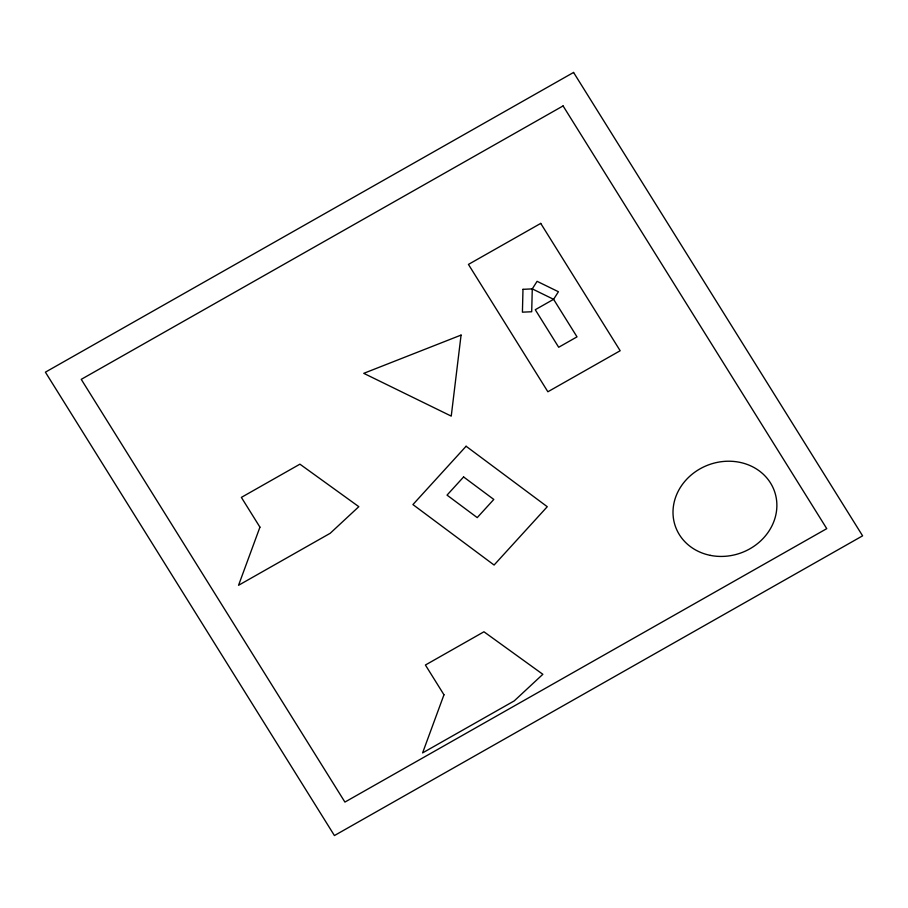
<?xml version="1.0" encoding="UTF-8"?>
<svg xmlns="http://www.w3.org/2000/svg" width="908" height="908" viewBox="0 0 908 908"><rect width="100%" height="100%" fill="white"/><g stroke="black" fill="none" stroke-linecap="round" stroke-linejoin="round"><path stroke-width="1.36" d="M522.985 289.323L522.418 312.17L531.702 311.75L532.27 288.892L537.093 281.321L558.42 291.74L553.596 299.322L535.266 309.719L558.681 347.265L577.011 336.857L553.596 299.322L532.27 288.892L522.985 289.323M461.071 335.086L451.242 416.114L363.756 373.336L461.071 335.086M259.938 527.162L238.554 585.285L330.206 533.28L358.819 506.675L299.924 464.17L241.369 497.391L259.938 527.162M443.967 694.779L422.595 752.902L514.234 700.897L542.848 674.303L483.953 631.786L425.409 665.019L443.967 694.779M466.099 446.248L412.924 504.576L494.088 565.037L547.263 506.709L466.099 446.248M463.602 476.95L447.031 495.121L477.233 517.617L493.804 499.445L463.602 476.95M573.572 72.447L45.4 372.166L334.428 835.553L862.6 535.834L573.572 72.447M563.085 105.918L81.243 379.351L344.915 802.082L826.757 528.649L563.085 105.918M540.737 223.391L468.437 264.41L547.876 391.768L620.175 350.738L540.737 223.391M710.362 555.378A52.562 46.91 -20 0 0 775.398 494.202A52.562 46.91 -20 0 0 689.07 476.893A52.562 46.91 -20 0 0 710.362 555.378"/></g></svg>
